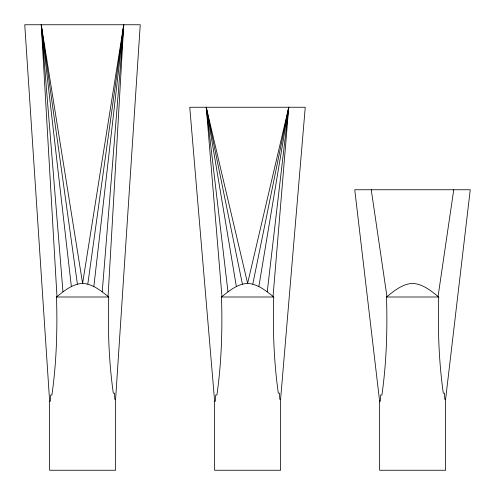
<?xml version="1.0" encoding="UTF-8"?>
<svg xmlns="http://www.w3.org/2000/svg" width="495" height="495" viewBox="0 0 495 495"><rect width="100%" height="100%" fill="white"/><g stroke="black" fill="none" stroke-linecap="round" stroke-linejoin="round"><path stroke-width="0.74" d="M49.624 401.179L49.605 470.25L115.607 470.25L115.589 399.378L140.252 24.75L24.75 24.75L49.624 401.179L50.397 401.179L50.731 395.01L51.919 395.01C56.529 362.563 57.525 329.775 56.504 297C64.109 290.843 72.4 283.951 82.603 283.394C92.825 283.944 101.098 290.868 108.733 297C107.718 329.163 108.832 361.331 113.306 393.172L114.481 393.172L114.815 399.378L115.589 399.378M214.626 401.179L214.607 470.25L280.603 470.25L280.591 399.378L305.248 107.248L189.752 107.248L214.626 401.179L215.399 401.179L215.733 395.01L216.915 395.01C221.525 362.563 222.527 329.775 221.5 297C229.111 290.843 237.402 283.951 247.605 283.394C257.827 283.944 266.093 290.868 273.735 297C272.72 329.163 273.834 361.331 278.308 393.172L279.483 393.172L279.817 399.378L280.591 399.378M438.737 297C437.716 329.163 438.83 361.331 443.303 393.172L444.479 393.172L444.813 399.378L445.587 399.378L470.25 189.752L354.748 189.752L379.622 401.179L380.401 401.179L380.729 395.01L381.917 395.01C386.527 362.563 387.523 329.775 386.502 297C394.113 290.843 402.404 283.951 412.607 283.394C422.823 283.944 431.096 290.868 438.737 297L386.502 297M108.052 296.505L123.75 24.75L82.603 283.394L41.252 24.75L56.974 296.66M445.587 399.378L445.605 399.069L445.605 470.25L379.603 470.25L379.603 400.87L379.622 401.179M102.242 291.772L123.75 24.75L87.807 284.099M273.048 296.505L288.752 107.248L247.605 283.394L206.248 107.248L221.97 296.66M93.858 286.5L123.75 24.75M267.244 291.772L288.752 107.248L252.809 284.099M438.05 296.505L453.748 189.752M258.854 286.5L288.752 107.248M56.504 297L108.733 297M221.5 297L273.735 297M227.966 291.772L206.248 107.248L242.401 284.099M206.248 107.248L236.356 286.5M371.25 189.752L386.972 296.66M62.964 291.772L41.252 24.75L77.406 284.099M41.252 24.75L71.354 286.5"/></g></svg>
